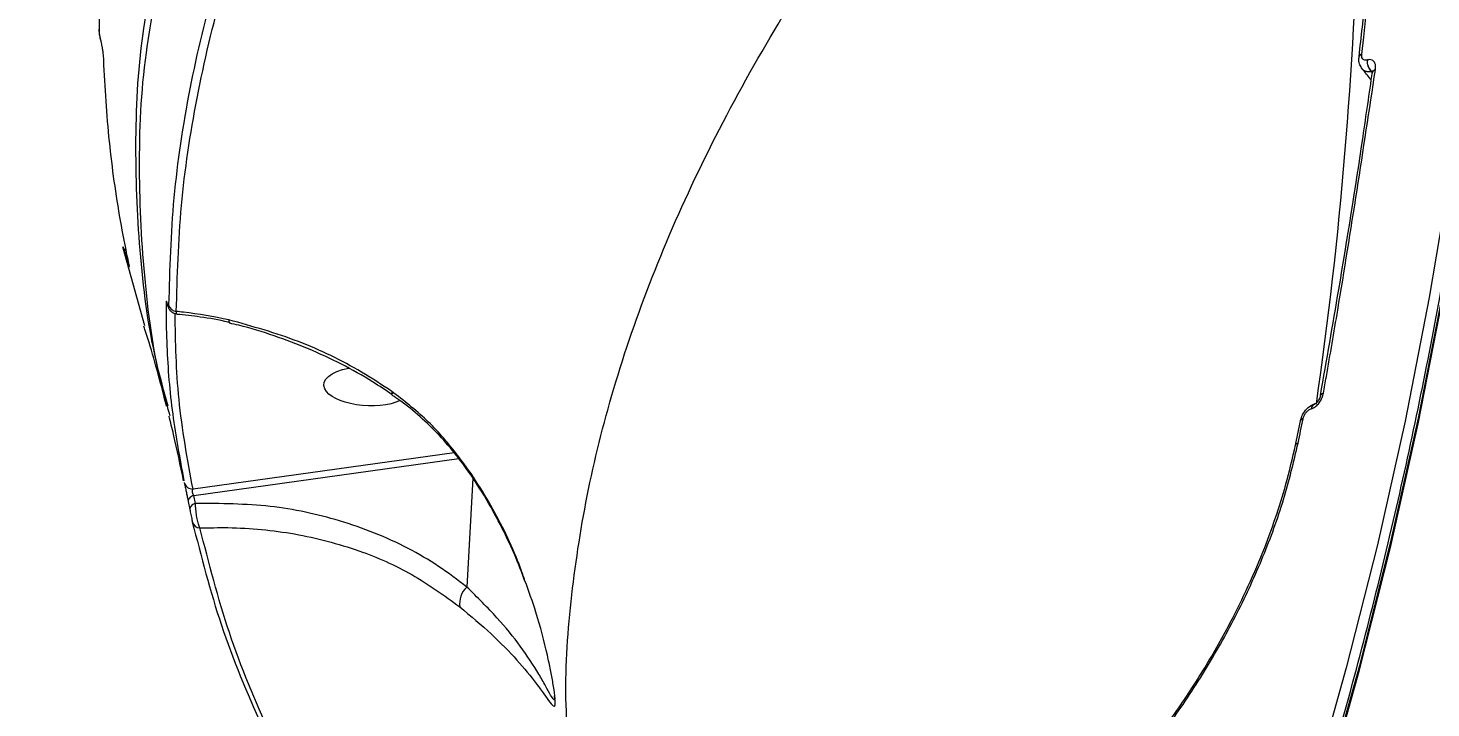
# Model space of a CAD drawing. Header units: millimetres. Extents: x -4335 to 4318, y -3792 to 3101.
# Drawn here: x 1852.4 to 2001.5, y 531 to 603.2 of the extents above; entities that cross this region are included whole.
import ezdxf

# ---------------------------------------------------------------- set-up
doc = ezdxf.new("R2010")
doc.units = ezdxf.units.MM
for name, color, linetype in [('DIKOM_ЗОНА', 80, 'Continuous'), ('DIKOM_ОБЪЕКТ', 7, 'Continuous'), ('DIKOM_РАЗМЕР_ОБЪЕКТА', 7, 'Continuous')]:
    doc.layers.add(name, color=color, linetype=linetype)
doc.styles.add('style1', font='arial.ttf', dxfattribs={"width": 0.8})
doc.dimstyles.new('1-50', dxfattribs={"dimtxt": 300, "dimasz": 200, "dimexe": 100, "dimexo": 0, "dimgap": 100, "dimtad": 1, "dimtxsty": 'style1', "dimcen": 200, "dimclrd": 7, "dimclre": 7, "dimclrt": 7, "dimadec": 1, "dimazin": 2, "dimtfac": 1, "dimtmove": 0, "dimatfit": 2, "dimfxl": 0, "dimlwd": 25, "dimlwe": 18, "dimarcsym": 0})

# ---------------------------------------------------------------- blocks, each defined once
blk = doc.blocks.new('*D2')
at = {"layer": 'Defpoints', "color": 0, "transparency": 16777216}
for p in [(2711.72, 601.17), (-2007.01, 181.47), (-2007.01, -2298.93)]:
    blk.add_point(p, dxfattribs=at)
at = {"layer": 'DIKOM_РАЗМЕР_ОБЪЕКТА', "color": 7, "lineweight": 18, "transparency": 16777216}
for p, q in [((2711.72, 601.17), (2711.72, -2398.93)), ((-2007.01, 181.47), (-2007.01, -2398.93))]:
    blk.add_line(p, q, dxfattribs=at)
at = {"layer": 'DIKOM_РАЗМЕР_ОБЪЕКТА', "color": 7, "lineweight": 25, "transparency": 16777216}
blk.add_line((2511.72, -2298.93), (-1807.01, -2298.93), dxfattribs=at)
at = {"layer": 'DIKOM_РАЗМЕР_ОБЪЕКТА', "color": 7, "transparency": 16777216}
for points in [[(-1807.01, -2265.6), (-1807.01, -2332.27), (-2007.01, -2298.93)], [(2511.72, -2265.6), (2511.72, -2332.27), (2711.72, -2298.93)]]:
    blk.add_solid(points, dxfattribs=at)
at = {"layer": 'DIKOM_РАЗМЕР_ОБЪЕКТА', "color": 7, "transparency": 16777216, "insert": (-22.56, -2045.76), "char_height": 300, "attachment_point": 5, "style": 'style1'}
blk.add_mtext('4750', dxfattribs=at)

msp = doc.modelspace()

# ---------------------------------------------------------------- linework, layer by layer
at = {"layer": 'DIKOM_ЗОНА', "color": 3, "lineweight": 15}
msp.add_lwpolyline([(1629.814, 3100.338, -0.4205658), (4317.777, 469.92), (4317.777, -16.224, -0.4142136), (1317.777, -3016.224), (-2004.986, -3016.224, -0.4142136), (-3504.986, -1516.224), (-3504.986, 1600.338, -0.4142136), (-2004.986, 3100.338), (1629.814, 3100.338)], format="xyb", dxfattribs=at)
at = {"layer": 'DIKOM_ОБЪЕКТ', "color": 7, "linetype": 'Continuous', "lineweight": 15}
for p, q in [((1994.762, 599.837), (1994.743, 599.831)), ((1995.192, 598.636), (1995.211, 598.642)), ((1995.314, 598.48), (1995.192, 598.636)), ((1995.211, 598.642), (1995.326, 598.543)), ((1995.334, 598.573), (1995.331, 598.559)), ((1864.809, 571.592), (1862.483, 579.842)), ((1862.637, 579.475), (1862.898, 578.616)), ((1867.229, 573.785), (1867.212, 573.886)), ((1873.833, 571.918), (1873.826, 571.92)), ((1891.17, 564.296), (1891.16, 564.303)), ((1989.804, 564.181), (1989.802, 564.169)), ((1988.781, 562.75), (1988.8, 562.755)), ((1987.12, 558.9), (1987.651, 561.481)), ((1897.672, 558.094), (1869.914, 554.229)), ((1870.011, 553.556), (1898.158, 557.474)), ((1899.674, 555.396), (1899.026, 543.809)), ((1870.182, 552.707), (1870.011, 553.556)), ((1869.403, 552.912), (1869.574, 552.065))]:
    msp.add_line(p, q, dxfattribs=at)
at = {"layer": 'DIKOM_ОБЪЕКТ', "color": 7, "linetype": 'Continuous', "lineweight": 15, "flags": 128}
for points in [[(1981.86, 496.342), (1986.249, 509.323), (1990.281, 522.365), (1993.954, 535.46), (1997.267, 548.598), (2000.217, 561.772), (2002.801, 574.973), (2005.019, 588.191), (2006.869, 601.419), (2008.349, 614.648), (2009.459, 627.869), (2010.198, 641.073), (2010.566, 654.251), (2010.561, 667.396), (2010.185, 680.499), (2009.437, 693.55), (2008.318, 706.541), (2006.829, 719.465), (2004.971, 732.311), (2002.744, 745.073), (2000.151, 757.741), (1997.193, 770.307)], [(1995.752, 769.345), (1998.701, 756.817), (2001.287, 744.187), (2003.507, 731.464), (2005.36, 718.656), (2006.844, 705.771), (2007.96, 692.819), (2008.705, 679.807), (2009.08, 666.744), (2009.085, 653.639), (2008.719, 640.499), (2007.982, 627.335), (2006.875, 614.154), (2005.399, 600.965), (2003.555, 587.777), (2001.344, 574.598), (1998.767, 561.437), (1995.826, 548.303), (1992.524, 535.204), (1988.861, 522.149), (1984.841, 509.146), (1980.466, 496.204)], [(1981.813, 495.787), (1986.198, 508.76), (1990.228, 521.793), (1993.899, 534.88), (1997.209, 548.01), (2000.157, 561.175), (2002.74, 574.367), (2004.956, 587.577), (2006.805, 600.796), (2008.284, 614.016), (2009.393, 627.228), (2010.132, 640.424), (2010.499, 653.594), (2010.495, 666.73), (2010.119, 679.824), (2009.372, 692.867), (2008.253, 705.85), (2006.765, 718.765), (2004.908, 731.603), (2002.683, 744.356), (2000.091, 757.016), (1997.135, 769.574)], [(1859.966, 602.885), (1859.938, 603.015), (1859.933, 603.104)], [(1870.011, 553.556), (1869.868, 553.496), (1869.739, 553.426), (1869.627, 553.348), (1869.534, 553.264), (1869.464, 553.176), (1869.418, 553.087), (1869.398, 552.998), (1869.403, 552.912)], [(1870.182, 552.707), (1870.039, 552.648), (1869.91, 552.578), (1869.798, 552.501), (1869.705, 552.417), (1869.635, 552.329), (1869.589, 552.239), (1869.568, 552.151), (1869.574, 552.065)]]:
    msp.add_lwpolyline(points, dxfattribs=at)
at = {"layer": 'DIKOM_ОБЪЕКТ', "color": 7, "linetype": 'Continuous', "lineweight": 15}
for centre, radius, start, end in [((1550.513, 626.915), 443.421, 351.74971, 5.58287), ((1536.812, 654.956), 460.591, 353.20519, 0.38866), ((1994.229, 600.1), 0.367, 99.54054, 164.04607), ((1996.102, 599.659), 1.37, 172.79891, 228.33323), ((1996.121, 599.665), 1.37, 172.79891, 228.33323), ((1995.678, 598.44), 0.368, 98.1874, 158.9677), ((1863.018, 579.511), 0.382, 132.72298, 185.31135), ((1863.208, 578.662), 0.313, 144.7451, 188.49228), ((1867.894, 574.201), 0.858, 191.67994, 224.978), ((1868.235, 574.038), 0.939, 194.32656, 264.18196), ((1874.026, 572.151), 0.305, 168.03121, 229.13785), ((1891.374, 564.558), 0.333, 170.97619, 230.03852), ((1990.154, 564.047), 0.375, 98.90839, 159.04632), ((1989.416, 562.693), 0.637, 111.25582, 174.91492), ((1989.432, 562.7), 0.634, 110.49467, 175.0151), ((1519.811, 656.681), 477.663, 348.21446, 348.53081), ((1987.962, 561.374), 0.329, 94.57355, 161.10262), ((1869.869, 555.142), 0.913, 194.51138, 272.82178), ((1870.696, 550.967), 0.878, 193.70096, 267.00481), ((1900.619, 542.063), 2.363, 132.38095, 188.76715)]:
    msp.add_arc(centre, radius, start, end, dxfattribs=at)
at = {"layer": 'DIKOM_ОБЪЕКТ', "color": 7, "linetype": 'Continuous', "lineweight": 15, "extrusion": (0, 0, -1)}
for start_param, end_param in [(6.0540272, 7.390336), (3.8499562, 6.0540272)]:
    msp.add_ellipse((1888.479, 565.136), major_axis=(-4.655, 0.216), ratio=0.4423845, start_param=start_param, end_param=end_param, dxfattribs=at)
at = {"layer": 'DIKOM_ОБЪЕКТ', "color": 7, "linetype": 'Continuous', "lineweight": 15}
for points, knots in [([(1981.565, 496.187), (1982.285, 498.255), (1984.375, 504.254), (1987.61, 514.227), (1991.171, 526.117), (1994.431, 538.049), (1997.391, 550.016), (2000.05, 562.011), (2002.406, 574.028), (2004.457, 586.06), (2006.204, 598.101), (2007.644, 610.145), (2008.777, 622.183), (2009.602, 634.211), (2010.12, 646.222), (2010.329, 658.209), (2010.229, 670.165), (2009.821, 682.084), (2009.105, 693.959), (2008.081, 705.785), (2006.75, 717.554), (2005.111, 729.26), (2003.169, 740.898), (2000.917, 752.459), (1998.787, 762.089), (1997.367, 767.851), (1996.883, 769.812)], [0, 0, 0, 0, 0.0228197, 0.0662142, 0.1096093, 0.1530051, 0.1964012, 0.2397978, 0.2831947, 0.3265922, 0.36999, 0.4133885, 0.4567873, 0.5001867, 0.5435864, 0.5869868, 0.6303876, 0.6737889, 0.7171906, 0.760593, 0.8039955, 0.8473987, 0.8908023, 0.9342062, 0.9776107, 1, 1, 1, 1]), ([(1909.836, 526.7), (1909.718, 528.443), (1909.358, 533.765), (1910.048, 542.954), (1911.769, 554.187), (1914.716, 565.715), (1918.841, 577.486), (1924.177, 589.466), (1930.559, 601.315), (1937.915, 612.99), (1946.155, 624.457), (1955.448, 635.969), (1965.825, 647.482), (1977.194, 658.977), (1985.557, 666.492), (1989.736, 670.248)], [0, 0, 0, 0, 0.0388088, 0.1184995, 0.1982523, 0.2779444, 0.3599576, 0.4420379, 0.5240528, 0.6023023, 0.6806084, 0.7588583, 0.8392186, 0.9196394, 1, 1, 1, 1]), ([(1993.876, 600.196), (1994.114, 602.278), (1994.807, 608.32), (1995.718, 618.318), (1996.51, 630.183), (1996.986, 642.029), (1997.126, 651.212), (1997.102, 656.445), (1997.096, 657.744)], [0, 0, 0, 0, 0.1082679, 0.3141875, 0.5201118, 0.7260391, 0.9319688, 1, 1, 1, 1]), ([(1876.298, 620.088), (1874.916, 616.175), (1872.153, 608.35), (1869.417, 596.712), (1867.64, 585.159), (1867.43, 577.59), (1867.325, 573.805)], [0, 0, 0, 0, 0.2486167, 0.4972328, 0.7486159, 1, 1, 1, 1]), ([(1868.14, 573.103), (1868.243, 576.84), (1868.45, 584.315), (1870.201, 595.805), (1872.928, 607.468), (1875.718, 615.368), (1877.113, 619.319)], [0, 0, 0, 0, 0.2486153, 0.4972307, 0.7486153, 1, 1, 1, 1]), ([(1859.966, 602.885), (1859.991, 606.615), (1860.02, 611.022), (1860.71, 615.535), (1860.816, 616.228)], [0, 0, 0, 0, 0.8463006, 1, 1, 1, 1]), ([(1865.356, 607.397), (1865.073, 605.801), (1864.07, 600.135), (1863.64, 590.595), (1864.154, 578.73), (1865.385, 569.549), (1866.87, 564.411), (1867.252, 563.09)], [0, 0, 0, 0, 0.1038384, 0.3687044, 0.6333652, 0.9057144, 1, 1, 1, 1]), ([(1867.484, 562.023), (1867.223, 562.924), (1865.883, 567.531), (1864.671, 576.267), (1864.044, 588.224), (1864.455, 598.164), (1865.507, 604.124), (1865.82, 605.897)], [0, 0, 0, 0, 0.0649859, 0.3325338, 0.6078535, 0.8833976, 1, 1, 1, 1]), ([(1860.136, 601.824), (1860.102, 601.971), (1860.026, 602.293), (1859.945, 602.739), (1859.947, 602.99), (1859.948, 603.105)], [0, 0, 0, 0, 0.3140907, 0.6880984, 1, 1, 1, 1]), ([(1860.138, 601.84), (1860.121, 601.913), (1860.077, 602.099), (1860.02, 602.391), (1859.975, 602.687), (1859.969, 602.819), (1859.966, 602.885)], [0, 0, 0, 0, 0.1835714, 0.4626285, 0.7309694, 1, 1, 1, 1]), ([(1860.387, 600.373), (1860.379, 600.479), (1860.364, 600.692), (1860.29, 601.148), (1860.209, 601.545), (1860.154, 601.775), (1860.138, 601.84)], [0, 0, 0, 0, 0.2927247, 0.5849607, 0.8819853, 1, 1, 1, 1]), ([(1863.114, 578.112), (1863.041, 578.455), (1862.677, 580.168), (1861.846, 584.639), (1860.867, 591.655), (1860.547, 597.465), (1860.387, 600.373)], [0, 0, 0, 0, 0.0480643, 0.2403235, 0.6198791, 1, 1, 1, 1]), ([(1994.228, 598.892), (1994.133, 599.031), (1993.942, 599.31), (1993.841, 599.772), (1993.879, 600.071), (1993.896, 600.198)], [0, 0, 0, 0, 0.3631352, 0.7309064, 1, 1, 1, 1]), ([(1994.743, 599.831), (1994.731, 599.828), (1994.642, 599.801), (1994.482, 599.794), (1994.326, 599.874), (1994.215, 600.018), (1994.154, 600.205), (1994.164, 600.382), (1994.168, 600.461)], [0, 0, 0, 0, 0.0340438, 0.252313, 0.4705102, 0.5979478, 0.8193012, 1, 1, 1, 1]), ([(1995.625, 598.805), (1995.636, 598.956), (1995.657, 599.259), (1995.53, 599.614), (1995.301, 599.836), (1995.027, 599.9), (1994.836, 599.855), (1994.762, 599.837)], [0, 0, 0, 0, 0.2182774, 0.4367541, 0.6530275, 0.8657367, 1, 1, 1, 1]), ([(1989.776, 564.187), (1990.433, 567.927), (1992.031, 577.029), (1993.862, 588.502), (1994.973, 596.27), (1995.304, 598.579)], [0, 0, 0, 0, 0.3289959, 0.8005758, 1, 1, 1, 1]), ([(1990.096, 564.417), (1990.199, 565.005), (1990.714, 567.944), (1992.669, 579.337), (1994.328, 590.263), (1995.625, 598.805)], [0, 0, 0, 0, 0.0517111, 0.2585539, 1, 1, 1, 1]), ([(1995.173, 597.675), (1994.909, 598.031), (1994.609, 598.437), (1994.238, 598.837), (1994.193, 598.886)], [0, 0, 0, 0, 0.8785141, 1, 1, 1, 1]), ([(1994.223, 598.912), (1994.243, 598.885), (1994.346, 598.744), (1994.637, 598.608), (1994.974, 598.593), (1995.166, 598.631), (1995.192, 598.636)], [0, 0, 0, 0, 0.0998498, 0.5194416, 0.9355098, 1, 1, 1, 1]), ([(1995.211, 598.642), (1995.234, 598.65), (1995.277, 598.665), (1995.319, 598.65), (1995.338, 598.643)], [0, 0, 0, 0, 0.5457085, 1, 1, 1, 1]), ([(1995.307, 598.442), (1995.319, 598.499), (1995.343, 598.606), (1995.339, 598.714), (1995.336, 598.721), (1995.335, 598.725)], [0, 0, 0, 0, 0.3563713, 0.6719438, 1, 1, 1, 1]), ([(1862.483, 579.842), (1862.476, 579.874), (1862.46, 579.951), (1862.461, 579.987), (1862.491, 579.923), (1862.552, 579.749), (1862.609, 579.566), (1862.637, 579.475)], [0, 0, 0, 0, 0.1487721, 0.348746, 0.5573029, 0.7790591, 1, 1, 1, 1]), ([(1862.898, 578.616), (1862.939, 578.483), (1863.02, 578.219), (1863.106, 577.965), (1863.151, 577.863), (1863.155, 577.909), (1863.127, 578.046), (1863.114, 578.112)], [0, 0, 0, 0, 0.2064125, 0.4133605, 0.6142567, 0.8134999, 1, 1, 1, 1]), ([(1863.12, 578.065), (1863.12, 578.064), (1863.121, 578.059), (1863.115, 578.094), (1863.105, 578.142), (1863.09, 578.209), (1863.086, 578.226)], [0, 0, 0, 0, 0.039477, 0.3342891, 0.8312488, 1, 1, 1, 1]), ([(1867.053, 574.028), (1867.052, 573.722), (1867.043, 572.196), (1867.14, 568.254), (1867.618, 562.253), (1868.511, 557.471), (1868.951, 555.112)], [0, 0, 0, 0, 0.0485684, 0.2428465, 0.6263905, 1, 1, 1, 1]), ([(1867.212, 573.886), (1867.186, 573.977), (1867.133, 574.158), (1867.078, 574.222), (1867.056, 574.145), (1867.054, 574.049), (1867.053, 574.028)], [0, 0, 0, 0, 0.3053795, 0.6114607, 0.9126188, 1, 1, 1, 1]), ([(1867.23, 573.778), (1867.225, 573.799), (1867.21, 573.858), (1867.197, 573.894), (1867.199, 573.889), (1867.199, 573.888)], [0, 0, 0, 0, 0.2901732, 0.8368352, 1, 1, 1, 1]), ([(1867.325, 573.805), (1867.324, 573.784), (1867.323, 573.707), (1867.307, 573.648), (1867.269, 573.693), (1867.231, 573.822), (1867.212, 573.886)], [0, 0, 0, 0, 0.1085117, 0.3983263, 0.6996249, 1, 1, 1, 1]), ([(1868.187, 572.822), (1868.087, 572.84), (1867.899, 572.872), (1867.667, 573.014), (1867.501, 573.176), (1867.392, 573.34), (1867.319, 573.496), (1867.272, 573.628), (1867.244, 573.735), (1867.232, 573.786)], [0, 0, 0, 0, 0.1827474, 0.3454032, 0.4867206, 0.6111711, 0.7250999, 0.8707747, 1, 1, 1, 1]), ([(1869.914, 554.229), (1869.329, 557.409), (1868.184, 563.632), (1868.066, 569.832), (1868.008, 572.866)], [0, 0, 0, 0, 0.5107932, 1, 1, 1, 1]), ([(1873.727, 572.214), (1872.122, 572.527), (1870.271, 572.888), (1868.39, 573.078), (1868.14, 573.103)], [0, 0, 0, 0, 0.8666335, 1, 1, 1, 1]), ([(1868.187, 572.823), (1868.186, 572.822), (1868.179, 572.786), (1868.161, 572.895), (1868.145, 573.051), (1868.14, 573.103)], [0, 0, 0, 0, 0.0237412, 0.6728899, 1, 1, 1, 1]), ([(1873.833, 571.914), (1873.776, 571.929), (1872.738, 572.192), (1870.863, 572.522), (1869.02, 572.713), (1868.185, 572.799)], [0, 0, 0, 0, 0.0306438, 0.5607245, 1, 1, 1, 1]), ([(1867.097, 563.049), (1866.99, 563.465), (1866.293, 566.178), (1865.517, 569.031), (1864.734, 571.392), (1864.681, 571.553)], [0, 0, 0, 0, 0.144284, 0.9414497, 1, 1, 1, 1]), ([(1891.045, 564.611), (1889.986, 565.304), (1886.881, 567.339), (1881.168, 570.13), (1876.228, 571.514), (1873.727, 572.214)], [0, 0, 0, 0, 0.2035497, 0.5968369, 1, 1, 1, 1]), ([(1891.104, 564.231), (1890.414, 564.705), (1888.688, 565.89), (1885.707, 567.53), (1882.214, 569.176), (1878.559, 570.542), (1875.747, 571.435), (1874.135, 571.78), (1873.812, 571.849)], [0, 0, 0, 0, 0.1352064, 0.3380013, 0.5415609, 0.745452, 0.9490842, 1, 1, 1, 1]), ([(1905.202, 544.482), (1905.048, 544.932), (1904.158, 547.539), (1902.396, 551.136), (1900.007, 555.155), (1897.694, 558.378), (1894.783, 561.722), (1892.304, 563.638), (1891.045, 564.611)], [0, 0, 0, 0, 0.057052, 0.3306218, 0.4716616, 0.6126517, 0.8033195, 1, 1, 1, 1]), ([(1905.167, 544.52), (1904.966, 545.067), (1904.365, 546.701), (1903.177, 549.327), (1901.572, 552.422), (1899.814, 555.264), (1897.98, 557.789), (1896.099, 559.988), (1894.079, 561.924), (1892.38, 563.345), (1891.36, 564.005), (1891.093, 564.178)], [0, 0, 0, 0, 0.0705452, 0.2107936, 0.3468978, 0.4905629, 0.6134986, 0.7247411, 0.842816, 0.9588524, 1, 1, 1, 1]), ([(1988.8, 562.755), (1988.876, 562.784), (1989.071, 562.857), (1989.395, 563.102), (1989.722, 563.487), (1989.98, 563.949), (1990.057, 564.261), (1990.096, 564.417)], [0, 0, 0, 0, 0.1342357, 0.3469599, 0.5632384, 0.7817384, 1, 1, 1, 1]), ([(1989.211, 563.295), (1989.212, 563.295), (1989.215, 563.296), (1989.29, 563.337), (1989.4, 563.428), (1989.527, 563.568), (1989.652, 563.757), (1989.749, 563.961), (1989.794, 564.112), (1989.8, 564.164), (1989.801, 564.17)], [0, 0, 0, 0, 0.1048976, 0.2347614, 0.3570765, 0.5030018, 0.6518355, 0.8152606, 0.9810454, 1, 1, 1, 1]), ([(1987.661, 561.482), (1987.719, 561.698), (1987.845, 562.16), (1988.311, 562.772), (1988.782, 563.176), (1989.111, 563.239), (1989.192, 563.255)], [0, 0, 0, 0, 0.2690234, 0.5751426, 0.89507, 1, 1, 1, 1]), ([(1987.936, 561.702), (1987.937, 561.704), (1987.959, 561.802), (1988.022, 562.005), (1988.167, 562.257), (1988.347, 562.478), (1988.55, 562.656), (1988.706, 562.719), (1988.781, 562.75)], [0, 0, 0, 0, 0.0043575, 0.2198187, 0.4355733, 0.5682944, 0.7938357, 1, 1, 1, 1]), ([(1989.185, 563.287), (1989.19, 563.288), (1989.196, 563.29), (1989.203, 563.292), (1989.204, 563.293)], [0, 0, 0, 0, 0.6996449, 1, 1, 1, 1]), ([(1868.918, 555.105), (1868.576, 556.751), (1868.094, 559.074), (1867.528, 561.332), (1867.363, 561.991)], [0, 0, 0, 0, 0.708315, 1, 1, 1, 1]), ([(1943.239, 503.57), (1944.639, 504.161), (1947.439, 505.341), (1951.916, 507.976), (1956.488, 511.202), (1961.087, 515.04), (1965.609, 519.422), (1969.954, 524.287), (1974.028, 529.563), (1977.743, 535.177), (1981.012, 541.034), (1983.755, 547.04), (1985.974, 553.115), (1986.928, 557.116), (1987.405, 559.119)], [0, 0, 0, 0, 0.0836187, 0.1671662, 0.2504182, 0.333853, 0.4173034, 0.5004887, 0.5837386, 0.6671385, 0.750458, 0.8333964, 0.9166281, 1, 1, 1, 1]), ([(1943.585, 504.028), (1944.817, 504.542), (1947.084, 505.487), (1950.368, 507.326), (1953.071, 509.054), (1955.297, 510.632), (1957.263, 512.133), (1959.845, 514.244), (1963.102, 517.183), (1966.948, 521.125), (1970.649, 525.428), (1974.133, 530.034), (1977.342, 534.891), (1979.996, 539.548), (1982.161, 543.947), (1983.745, 547.672), (1985.064, 551.283), (1986.209, 554.928), (1986.803, 557.517), (1987.121, 558.904)], [0, 0, 0, 0, 0.0750611, 0.1381323, 0.1887121, 0.2273607, 0.2620035, 0.2974958, 0.3700531, 0.4426547, 0.51572, 0.5887738, 0.6613832, 0.7345542, 0.7905975, 0.8478645, 0.8905156, 0.9413387, 1, 1, 1, 1]), ([(1987.405, 559.119), (1987.336, 559.093), (1987.2, 559.041), (1987.115, 558.957), (1987.123, 558.905), (1987.123, 558.902)], [0, 0, 0, 0, 0.4874948, 0.9749125, 1, 1, 1, 1]), ([(1868.984, 554.913), (1869.004, 554.821), (1869.042, 554.638), (1869.133, 554.212), (1869.232, 553.741), (1869.326, 553.286), (1869.379, 553.03), (1869.403, 552.912)], [0, 0, 0, 0, 0.2131343, 0.4264667, 0.6305972, 0.8289102, 1, 1, 1, 1]), ([(1870.011, 553.556), (1869.985, 553.592), (1869.939, 553.656), (1869.896, 553.754), (1869.865, 553.846), (1869.851, 553.914), (1869.844, 554.007), (1869.848, 554.067), (1869.868, 554.157), (1869.893, 554.197), (1869.914, 554.229)], [0, 0, 0, 0, 0.1793382, 0.3191609, 0.3690387, 0.5165935, 0.5565143, 0.7166361, 0.7656881, 1, 1, 1, 1]), ([(1869.574, 552.065), (1869.59, 551.985), (1869.624, 551.815), (1869.684, 551.519), (1869.746, 551.216), (1869.803, 550.941), (1869.83, 550.819), (1869.843, 550.759)], [0, 0, 0, 0, 0.1798322, 0.3800807, 0.5811825, 0.7906867, 1, 1, 1, 1]), ([(1899.026, 543.809), (1898.042, 544.562), (1896.073, 546.069), (1892.782, 547.977), (1889.258, 549.607), (1884.438, 551.275), (1878.13, 552.64), (1872.853, 552.685), (1870.182, 552.707)], [0, 0, 0, 0, 0.1264039, 0.2528107, 0.3829766, 0.5131435, 0.7535726, 1, 1, 1, 1]), ([(1870.65, 550.09), (1870.598, 550.218), (1870.493, 550.475), (1870.354, 551.059), (1870.249, 551.707), (1870.195, 552.278), (1870.186, 552.592), (1870.182, 552.707)], [0, 0, 0, 0, 0.2193595, 0.4388233, 0.6560357, 0.8733002, 1, 1, 1, 1]), ([(1869.843, 550.759), (1870.786, 547.065), (1872.672, 539.677), (1877.116, 528.986), (1881.587, 520.257), (1885.082, 515.26), (1886.253, 513.585)], [0, 0, 0, 0, 0.2838992, 0.5677991, 0.8551799, 1, 1, 1, 1]), ([(1870.65, 550.09), (1871.643, 550.112), (1875.067, 550.188), (1880.836, 549.617), (1887.397, 547.896), (1893.336, 545.296), (1896.623, 542.909), (1898.283, 541.703)], [0, 0, 0, 0, 0.095303, 0.3289384, 0.5680082, 0.7817913, 1, 1, 1, 1]), ([(1890.402, 508.003), (1888.081, 511.271), (1883.439, 517.807), (1877.967, 528.168), (1873.52, 538.892), (1871.607, 546.357), (1870.65, 550.09)], [0, 0, 0, 0, 0.2484751, 0.4969502, 0.748475, 1, 1, 1, 1]), ([(1908.395, 531.932), (1908.391, 532.039), (1908.377, 532.403), (1908.202, 533.527), (1907.933, 534.996), (1907.395, 537.498), (1906.575, 540.724), (1905.61, 543.365), (1905.202, 544.482)], [0, 0, 0, 0, 0.0543033, 0.1838764, 0.2997901, 0.4185879, 0.7540976, 1, 1, 1, 1]), ([(1908.362, 532.083), (1908.363, 532.075), (1908.382, 531.773), (1908.254, 531.832), (1907.949, 532.27), (1907.41, 533.281), (1906.446, 534.992), (1904.848, 537.417), (1902.35, 540.54), (1900.142, 542.711), (1899.026, 543.809)], [0, 0, 0, 0, 0.0017715, 0.0702664, 0.1620705, 0.2663606, 0.3708413, 0.5869707, 0.7911683, 1, 1, 1, 1]), ([(1898.283, 541.703), (1899.439, 540.73), (1901.785, 538.757), (1904.447, 536.002), (1906.186, 533.876), (1907.247, 532.405), (1907.898, 531.485), (1908.294, 531.054), (1908.452, 531.21), (1908.41, 531.752), (1908.395, 531.932)], [0, 0, 0, 0, 0.190177, 0.3857715, 0.5812641, 0.6818617, 0.7823319, 0.8898329, 0.9635076, 1, 1, 1, 1]), ([(1908.357, 532.086), (1908.358, 532.089), (1908.36, 532.093), (1908.351, 532.205), (1908.348, 532.242)], [0, 0, 0, 0, 0.6616406, 1, 1, 1, 1])]:
    msp.add_open_spline(points, degree=3, knots=knots, dxfattribs=at)

# ---------------------------------------------------------------- dimensions: what is measured, and where the dimension line sits
at = {"layer": 'DIKOM_РАЗМЕР_ОБЪЕКТА'}
dim = msp.add_linear_dim(base=(-2007.007, -2298.934), p1=(2711.721, 601.173), p2=(-2007.007, 181.474), text='4750', dimstyle='1-50', dxfattribs=at)
dim.commit()
dim.dimension.update_dxf_attribs({"geometry": '*D2', "text_midpoint": (-22.564, -2298.934), "dimtype": 160})

doc.saveas('drawing.dxf')
